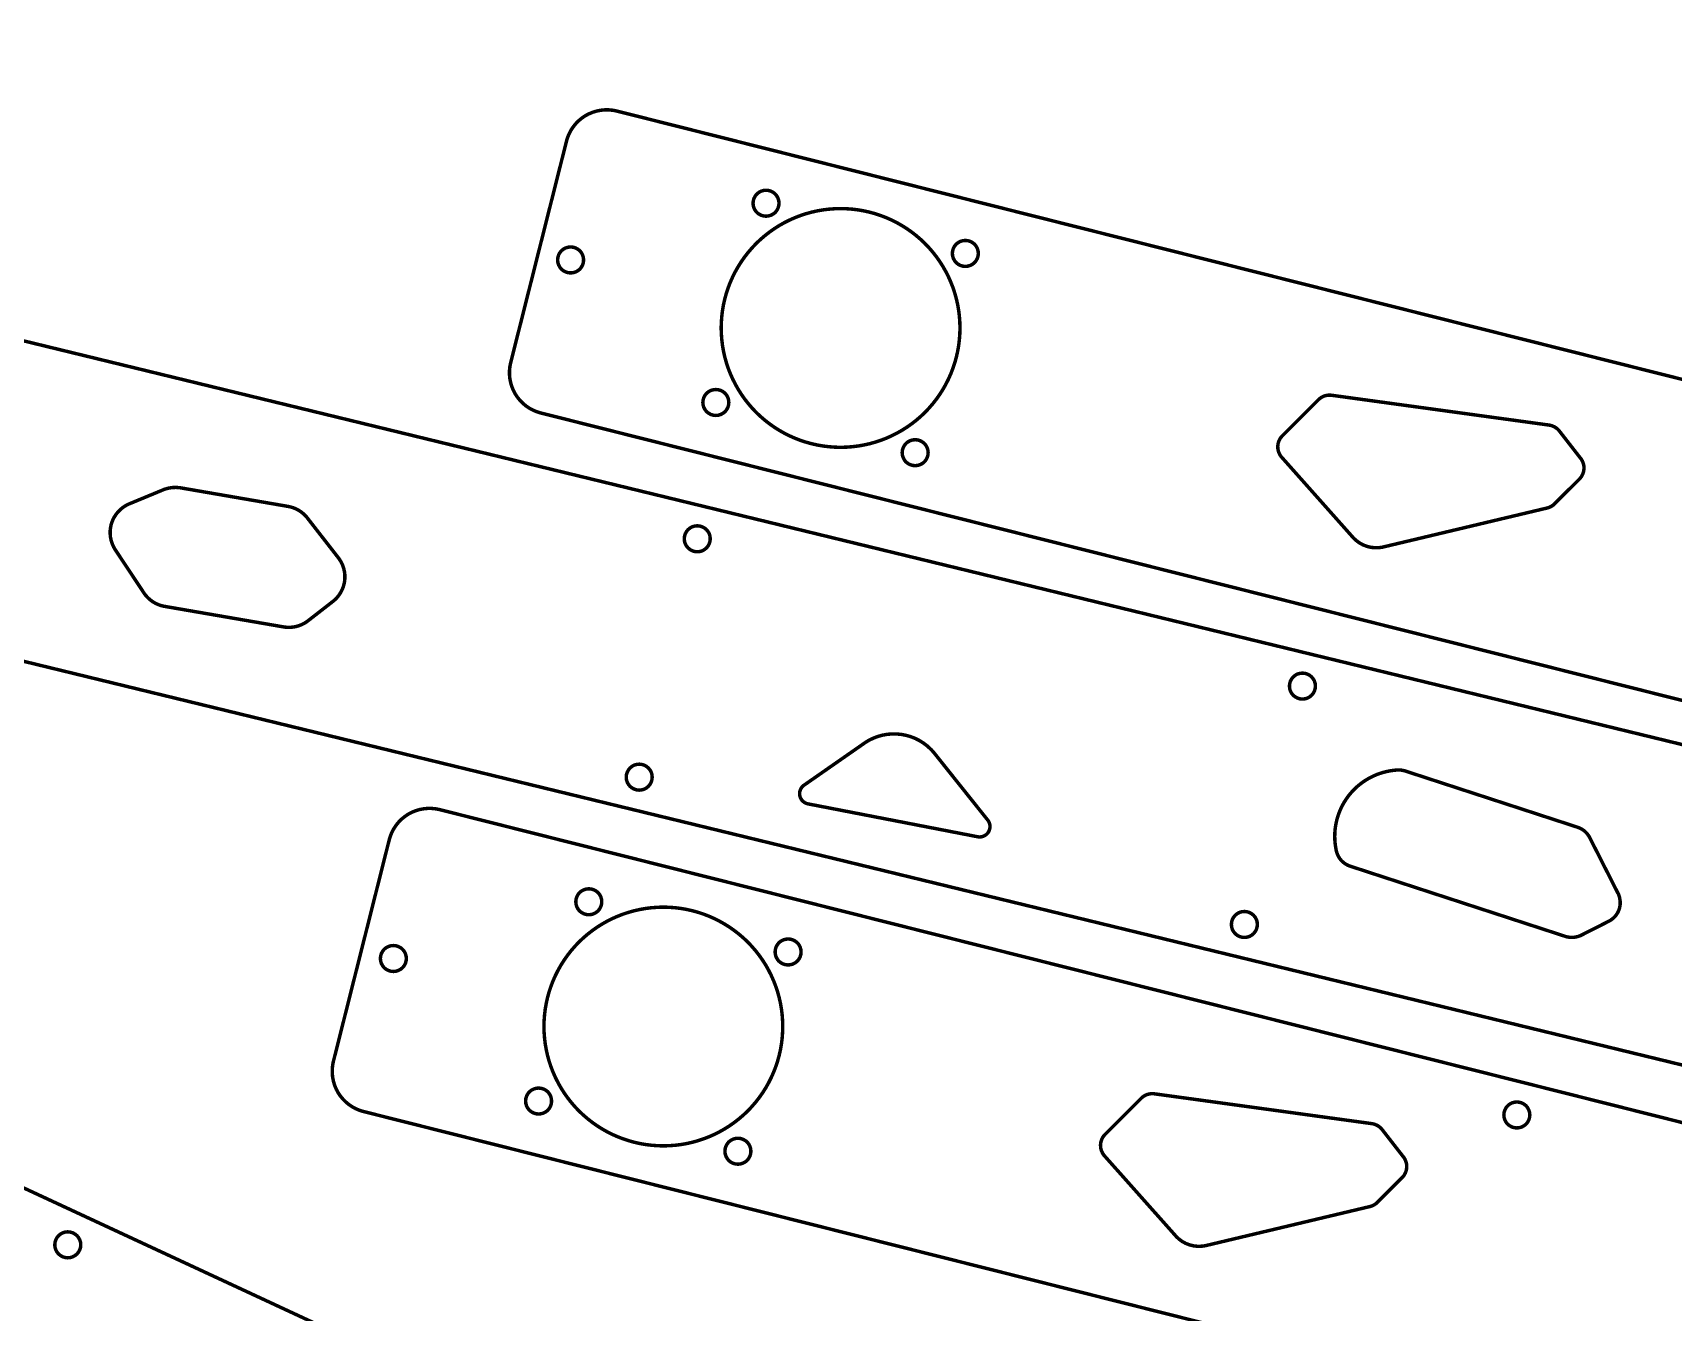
# Model space of a CAD drawing. Extents: x 0 to 529, y 0 to 485.
# Drawn here: x 246.6 to 404.7, y 336 to 459.2 of the extents above; entities that cross this region are included whole.
import ezdxf

# ---------------------------------------------------------------- set-up
doc = ezdxf.new("R2010")
doc.units = 0
doc.layers.get('0').update_dxf_attribs({"linetype": 'CONTINUOUS'})

msp = doc.modelspace()

# ---------------------------------------------------------------- linework, layer by layer
at = {"color": 0, "const_width": 0.3333}
for points in [[(124.521, 459.076), (448.697, 380.146)], [(453.149, 382.911), (295.569, 422.61), (295.569, 422.61), (295.474, 422.633), (295.192, 422.725), (294.828, 422.876), (294.483, 423.061), (294.16, 423.278), (293.858, 423.526), (293.582, 423.803), (293.333, 424.107), (293.164, 424.351), (293.114, 424.436), (293.063, 424.521), (292.928, 424.786), (292.778, 425.149), (292.665, 425.524), (292.589, 425.907), (292.551, 426.294), (292.551, 426.686), (292.59, 427.076), (292.644, 427.369), (292.668, 427.465), (298.043, 448.799), (298.067, 448.894), (298.158, 449.178), (298.31, 449.54), (298.494, 449.885), (298.711, 450.208), (298.96, 450.51), (299.236, 450.786), (299.54, 451.036), (299.785, 451.204), (299.869, 451.256), (299.954, 451.306), (300.219, 451.442), (300.582, 451.59), (300.957, 451.703), (301.34, 451.779), (301.728, 451.817), (302.119, 451.817), (302.51, 451.778), (302.803, 451.725), (302.899, 451.7), (477.86, 407.622)], [(441.6, 350.997), (116.911, 430.053)], [(149.933, 392.485), (406.253, 273.318)], [(436.075, 315.6), (278.496, 355.299), (278.496, 355.299), (278.4, 355.322), (278.117, 355.414), (277.754, 355.565), (277.41, 355.75), (277.086, 355.968), (276.785, 356.215), (276.508, 356.493), (276.258, 356.796), (276.09, 357.04), (276.039, 357.126), (275.989, 357.211), (275.853, 357.475), (275.704, 357.839), (275.592, 358.213), (275.515, 358.596), (275.478, 358.985), (275.478, 359.375), (275.517, 359.767), (275.569, 360.058), (275.594, 360.154), (280.968, 381.487), (280.993, 381.583), (281.085, 381.867), (281.235, 382.229), (281.421, 382.574), (281.638, 382.899), (281.886, 383.2), (282.162, 383.476), (282.467, 383.725), (282.711, 383.894), (282.796, 383.944), (282.881, 383.996), (283.144, 384.131), (283.508, 384.281), (283.883, 384.393), (284.265, 384.468), (284.654, 384.507), (285.046, 384.506), (285.436, 384.468), (285.729, 384.414), (285.825, 384.39), (460.786, 340.313)]]:
    msp.add_lwpolyline(points, dxfattribs=at)
at = {"color": 0}
for points in [[(124.521, 459.076), (448.697, 380.146)], [(453.149, 382.911), (295.569, 422.61), (295.569, 422.61), (295.474, 422.633), (295.192, 422.725), (294.828, 422.876), (294.483, 423.061), (294.16, 423.278), (293.858, 423.526), (293.582, 423.803), (293.333, 424.107), (293.164, 424.351), (293.114, 424.436), (293.063, 424.521), (292.928, 424.786), (292.778, 425.149), (292.665, 425.524), (292.589, 425.907), (292.551, 426.294), (292.551, 426.686), (292.59, 427.076), (292.644, 427.369), (292.668, 427.465), (298.043, 448.799), (298.067, 448.894), (298.158, 449.178), (298.31, 449.54), (298.494, 449.885), (298.711, 450.208), (298.96, 450.51), (299.236, 450.786), (299.54, 451.036), (299.785, 451.204), (299.869, 451.256), (299.954, 451.306), (300.219, 451.442), (300.582, 451.59), (300.957, 451.703), (301.34, 451.779), (301.728, 451.817), (302.119, 451.817), (302.51, 451.778), (302.803, 451.725), (302.899, 451.7), (477.86, 407.622)], [(441.6, 350.997), (116.911, 430.053)], [(149.933, 392.485), (406.253, 273.319)], [(436.075, 315.6), (278.496, 355.299), (278.496, 355.299), (278.4, 355.322), (278.117, 355.414), (277.754, 355.565), (277.41, 355.75), (277.086, 355.968), (276.785, 356.215), (276.508, 356.493), (276.258, 356.796), (276.09, 357.04), (276.039, 357.126), (275.989, 357.211), (275.853, 357.475), (275.704, 357.839), (275.592, 358.213), (275.515, 358.596), (275.478, 358.985), (275.478, 359.375), (275.517, 359.767), (275.569, 360.058), (275.594, 360.154), (280.968, 381.487), (280.993, 381.583), (281.085, 381.867), (281.235, 382.229), (281.421, 382.574), (281.638, 382.899), (281.886, 383.2), (282.162, 383.476), (282.467, 383.725), (282.711, 383.894), (282.796, 383.944), (282.881, 383.996), (283.144, 384.131), (283.508, 384.281), (283.883, 384.393), (284.265, 384.468), (284.654, 384.507), (285.046, 384.506), (285.436, 384.468), (285.729, 384.414), (285.825, 384.39), (460.786, 340.313)]]:
    msp.add_lwpolyline(points, dxfattribs=at)
at = {"color": 0, "const_width": 0.3333}
for points in [[(316.381, 441.938), (316.336, 441.982), (316.219, 442.135), (316.106, 442.351), (316.036, 442.583), (316.014, 442.822), (316.036, 443.061), (316.106, 443.292), (316.219, 443.51), (316.336, 443.661), (316.381, 443.706), (316.425, 443.75), (316.576, 443.865), (316.793, 443.981), (317.025, 444.049), (317.264, 444.072), (317.503, 444.049), (317.735, 443.981), (317.951, 443.865), (318.103, 443.75), (318.147, 443.706), (318.192, 443.661), (318.308, 443.51), (318.422, 443.292), (318.492, 443.061), (318.514, 442.822), (318.492, 442.583), (318.422, 442.351), (318.308, 442.135), (318.192, 441.982), (318.147, 441.938), (318.103, 441.893), (317.951, 441.778), (317.735, 441.664), (317.503, 441.594), (317.264, 441.572), (317.025, 441.594), (316.793, 441.664), (316.576, 441.778), (316.425, 441.893), (316.381, 441.938)], [(316.315, 422.671), (316.214, 422.772), (315.921, 423.085), (315.551, 423.515), (315.203, 423.961), (314.879, 424.422), (314.578, 424.899), (314.301, 425.388), (314.049, 425.889), (313.822, 426.403), (313.619, 426.925), (313.443, 427.458), (313.293, 428), (313.169, 428.549), (313.072, 429.106), (313.003, 429.667), (312.961, 430.233), (312.946, 430.661), (312.946, 430.803), (312.946, 430.946), (312.961, 431.374), (313.003, 431.94), (313.072, 432.501), (313.169, 433.057), (313.293, 433.606), (313.443, 434.147), (313.619, 434.681), (313.822, 435.204), (314.049, 435.717), (314.301, 436.218), (314.578, 436.707), (314.879, 437.183), (315.203, 437.644), (315.551, 438.092), (315.921, 438.522), (316.214, 438.833), (316.315, 438.935), (316.415, 439.036), (316.728, 439.328), (317.158, 439.699), (317.604, 440.046), (318.067, 440.371), (318.542, 440.672), (319.031, 440.949), (319.533, 441.2), (320.046, 441.428), (320.569, 441.629), (321.101, 441.806), (321.643, 441.957), (322.193, 442.081), (322.749, 442.178), (323.31, 442.247), (323.876, 442.289), (324.304, 442.303), (324.446, 442.303), (324.589, 442.303), (325.017, 442.289), (325.583, 442.247), (326.144, 442.178), (326.7, 442.081), (327.25, 441.957), (327.792, 441.806), (328.324, 441.629), (328.847, 441.428), (329.36, 441.2), (329.861, 440.949), (330.351, 440.672), (330.826, 440.371), (331.289, 440.046), (331.735, 439.699), (332.165, 439.328), (332.478, 439.036), (332.578, 438.935), (332.679, 438.833), (332.971, 438.522), (333.342, 438.092), (333.69, 437.644), (334.014, 437.183), (334.315, 436.707), (334.592, 436.218), (334.844, 435.717), (335.071, 435.204), (335.274, 434.681), (335.45, 434.147), (335.6, 433.606), (335.724, 433.057), (335.821, 432.501), (335.89, 431.94), (335.932, 431.374), (335.946, 430.946), (335.946, 430.803), (335.946, 430.661), (335.932, 430.233), (335.89, 429.667), (335.821, 429.106), (335.724, 428.549), (335.6, 428), (335.45, 427.458), (335.274, 426.925), (335.071, 426.403), (334.844, 425.889), (334.592, 425.388), (334.315, 424.899), (334.014, 424.422), (333.69, 423.961), (333.342, 423.515), (332.971, 423.085), (332.679, 422.772), (332.578, 422.671), (332.478, 422.571), (332.165, 422.278), (331.735, 421.907), (331.289, 421.56), (330.826, 421.235), (330.351, 420.935), (329.861, 420.658), (329.36, 420.406), (328.847, 420.178), (328.324, 419.976), (327.792, 419.8), (327.25, 419.65), (326.7, 419.526), (326.144, 419.429), (325.583, 419.36), (325.017, 419.317), (324.589, 419.303), (324.446, 419.303), (324.304, 419.303), (323.876, 419.317), (323.31, 419.36), (322.749, 419.429), (322.193, 419.526), (321.643, 419.65), (321.101, 419.8), (320.569, 419.976), (320.046, 420.178), (319.533, 420.406), (319.031, 420.658), (318.542, 420.935), (318.067, 421.235), (317.604, 421.56), (317.158, 421.907), (316.728, 422.278), (316.415, 422.571), (316.315, 422.671)], [(335.581, 437.101), (335.536, 437.146), (335.419, 437.297), (335.306, 437.514), (335.237, 437.746), (335.214, 437.985), (335.237, 438.224), (335.306, 438.456), (335.419, 438.672), (335.536, 438.824), (335.581, 438.868), (335.625, 438.914), (335.776, 439.029), (335.993, 439.143), (336.225, 439.213), (336.464, 439.235), (336.703, 439.213), (336.935, 439.143), (337.151, 439.029), (337.303, 438.914), (337.349, 438.868), (337.393, 438.824), (337.508, 438.672), (337.622, 438.456), (337.692, 438.224), (337.714, 437.985), (337.692, 437.746), (337.622, 437.514), (337.508, 437.297), (337.393, 437.146), (337.349, 437.101), (337.303, 437.057), (337.151, 436.94), (336.935, 436.826), (336.703, 436.758), (336.464, 436.735), (336.225, 436.758), (335.993, 436.826), (335.776, 436.94), (335.625, 437.057), (335.581, 437.101)], [(297.556, 436.471), (297.511, 436.515), (297.394, 436.667), (297.281, 436.885), (297.213, 437.117), (297.189, 437.356), (297.213, 437.594), (297.281, 437.825), (297.394, 438.043), (297.511, 438.194), (297.556, 438.239), (297.6, 438.283), (297.751, 438.399), (297.968, 438.514), (298.2, 438.582), (298.439, 438.606), (298.678, 438.582), (298.91, 438.514), (299.126, 438.399), (299.278, 438.283), (299.324, 438.239), (299.368, 438.194), (299.483, 438.043), (299.597, 437.825), (299.667, 437.594), (299.689, 437.356), (299.667, 437.117), (299.597, 436.885), (299.483, 436.667), (299.368, 436.515), (299.324, 436.471), (299.278, 436.426), (299.126, 436.311), (298.91, 436.197), (298.678, 436.128), (298.439, 436.106), (298.2, 436.128), (297.968, 436.197), (297.751, 436.311), (297.6, 436.426), (297.556, 436.471)], [(311.544, 422.737), (311.5, 422.782), (311.385, 422.933), (311.271, 423.151), (311.201, 423.382), (311.179, 423.621), (311.201, 423.86), (311.271, 424.092), (311.385, 424.31), (311.5, 424.461), (311.544, 424.506), (311.589, 424.55), (311.742, 424.665), (311.958, 424.779), (312.19, 424.849), (312.429, 424.871), (312.668, 424.849), (312.899, 424.779), (313.117, 424.665), (313.268, 424.55), (313.313, 424.506), (313.357, 424.461), (313.472, 424.31), (313.588, 424.092), (313.656, 423.86), (313.679, 423.621), (313.656, 423.382), (313.588, 423.151), (313.472, 422.933), (313.357, 422.782), (313.313, 422.737), (313.268, 422.693), (313.117, 422.578), (312.899, 422.463), (312.668, 422.394), (312.429, 422.371), (312.19, 422.394), (311.958, 422.463), (311.742, 422.578), (311.589, 422.693), (311.544, 422.737)], [(373.801, 410.626), (373.869, 410.55), (374.094, 410.339), (374.418, 410.099), (374.769, 409.904), (375.142, 409.758), (375.529, 409.664), (375.928, 409.622), (376.332, 409.633), (376.638, 409.678), (376.737, 409.701), (392.513, 413.453), (392.563, 413.465), (392.711, 413.515), (392.897, 413.603), (393.069, 413.715), (393.19, 413.815), (393.226, 413.851), (395.622, 416.247), (395.671, 416.296), (395.8, 416.461), (395.932, 416.699), (396.018, 416.951), (396.058, 417.215), (396.051, 417.481), (395.997, 417.743), (395.896, 417.994), (395.787, 418.175), (395.744, 418.229), (393.683, 420.878), (393.639, 420.935), (393.483, 421.089), (393.249, 421.256), (392.986, 421.375), (392.775, 421.433), (392.704, 421.443), (371.749, 424.317), (371.706, 424.322), (371.575, 424.331), (371.401, 424.324), (371.232, 424.297), (371.067, 424.251), (370.907, 424.188), (370.756, 424.107), (370.615, 424.007), (370.515, 423.922), (370.485, 423.89), (366.997, 420.404), (366.946, 420.353), (366.811, 420.179), (366.676, 419.929), (366.592, 419.662), (366.558, 419.388), (366.576, 419.11), (366.644, 418.839), (366.765, 418.582), (366.889, 418.401), (366.938, 418.347), (373.801, 410.626)], [(330.744, 417.9), (330.7, 417.944), (330.585, 418.096), (330.471, 418.314), (330.401, 418.546), (330.379, 418.785), (330.401, 419.024), (330.471, 419.254), (330.585, 419.472), (330.7, 419.624), (330.744, 419.668), (330.789, 419.713), (330.942, 419.828), (331.158, 419.943), (331.39, 420.011), (331.629, 420.035), (331.868, 420.011), (332.1, 419.943), (332.317, 419.828), (332.468, 419.713), (332.513, 419.668), (332.557, 419.624), (332.674, 419.472), (332.787, 419.254), (332.856, 419.024), (332.879, 418.785), (332.856, 418.546), (332.787, 418.314), (332.674, 418.096), (332.557, 417.944), (332.513, 417.9), (332.468, 417.856), (332.317, 417.74), (332.1, 417.626), (331.868, 417.557), (331.629, 417.535), (331.39, 417.557), (331.158, 417.626), (330.942, 417.74), (330.789, 417.856), (330.744, 417.9)], [(275.537, 404.45), (275.596, 404.496), (275.763, 404.644), (275.967, 404.857), (276.147, 405.089), (276.303, 405.336), (276.436, 405.597), (276.542, 405.869), (276.621, 406.154), (276.662, 406.372), (276.672, 406.446), (276.682, 406.519), (276.694, 406.743), (276.688, 407.037), (276.651, 407.328), (276.588, 407.614), (276.496, 407.892), (276.378, 408.16), (276.233, 408.417), (276.108, 408.601), (276.063, 408.66), (273.081, 412.492), (273.037, 412.547), (272.9, 412.704), (272.7, 412.897), (272.486, 413.069), (272.256, 413.222), (272.014, 413.353), (271.76, 413.461), (271.496, 413.546), (271.293, 413.593), (271.224, 413.606), (260.862, 415.396), (260.758, 415.412), (260.44, 415.438), (260.019, 415.421), (259.606, 415.344), (259.301, 415.251), (259.203, 415.211), (255.932, 413.856), (255.856, 413.824), (255.631, 413.711), (255.35, 413.535), (255.093, 413.331), (254.86, 413.1), (254.653, 412.846), (254.474, 412.569), (254.326, 412.274), (254.235, 412.04), (254.211, 411.96), (254.186, 411.881), (254.131, 411.636), (254.089, 411.308), (254.082, 410.979), (254.111, 410.651), (254.176, 410.331), (254.276, 410.017), (254.411, 409.715), (254.533, 409.496), (254.579, 409.426), (257.332, 405.275), (257.374, 405.21), (257.514, 405.026), (257.721, 404.801), (257.947, 404.599), (258.192, 404.419), (258.454, 404.267), (258.731, 404.142), (259.021, 404.043), (259.246, 403.989), (259.321, 403.976), (270.787, 401.996), (270.864, 401.982), (271.1, 401.958), (271.412, 401.954), (271.721, 401.982), (272.025, 402.042), (272.322, 402.132), (272.608, 402.253), (272.882, 402.404), (273.078, 402.536), (273.14, 402.583), (275.537, 404.45)], [(310.161, 411.643), (310.219, 411.667), (310.404, 411.715), (310.649, 411.737), (310.889, 411.713), (311.118, 411.643), (311.331, 411.531), (311.518, 411.378), (311.675, 411.189), (311.771, 411.025), (311.794, 410.967), (311.819, 410.908), (311.868, 410.724), (311.89, 410.479), (311.865, 410.239), (311.794, 410.01), (311.682, 409.797), (311.531, 409.61), (311.342, 409.453), (311.176, 409.357), (311.118, 409.333), (311.06, 409.308), (310.876, 409.26), (310.631, 409.237), (310.39, 409.263), (310.161, 409.333), (309.95, 409.446), (309.763, 409.597), (309.606, 409.786), (309.51, 409.951), (309.485, 410.01), (309.461, 410.068), (309.412, 410.251), (309.39, 410.496), (309.415, 410.736), (309.485, 410.967), (309.597, 411.178), (309.75, 411.365), (309.939, 411.522), (310.103, 411.618), (310.161, 411.643)], [(368.458, 397.449), (368.517, 397.472), (368.701, 397.521), (368.946, 397.544), (369.186, 397.518), (369.415, 397.449), (369.626, 397.336), (369.815, 397.183), (369.972, 396.994), (370.068, 396.831), (370.092, 396.772), (370.115, 396.714), (370.165, 396.529), (370.188, 396.285), (370.162, 396.044), (370.092, 395.815), (369.979, 395.603), (369.828, 395.415), (369.639, 395.258), (369.474, 395.162), (369.415, 395.139), (369.357, 395.114), (369.172, 395.065), (368.928, 395.043), (368.688, 395.068), (368.458, 395.139), (368.247, 395.251), (368.058, 395.403), (367.901, 395.592), (367.806, 395.757), (367.782, 395.815), (367.758, 395.874), (367.71, 396.058), (367.686, 396.303), (367.711, 396.543), (367.782, 396.772), (367.894, 396.983), (368.047, 397.171), (368.236, 397.329), (368.4, 397.425), (368.458, 397.449)], [(333.499, 389.804), (333.422, 389.9), (333.176, 390.172), (332.825, 390.5), (332.45, 390.79), (332.053, 391.039), (331.638, 391.25), (331.206, 391.419), (330.763, 391.547), (330.31, 391.635), (329.851, 391.681), (329.39, 391.683), (328.929, 391.644), (328.471, 391.561), (328.019, 391.435), (327.576, 391.264), (327.146, 391.05), (326.832, 390.86), (326.732, 390.79), (320.928, 386.747), (320.897, 386.726), (320.813, 386.653), (320.714, 386.546), (320.632, 386.425), (320.569, 386.294), (320.526, 386.157), (320.503, 386.014), (320.501, 385.868), (320.514, 385.757), (320.521, 385.719), (320.529, 385.683), (320.563, 385.576), (320.624, 385.443), (320.703, 385.322), (320.799, 385.214), (320.908, 385.121), (321.032, 385.043), (321.165, 384.985), (321.272, 384.953), (321.31, 384.944), (337.649, 381.776), (337.688, 381.768), (337.803, 381.758), (337.956, 381.764), (338.103, 381.793), (338.244, 381.843), (338.376, 381.914), (338.497, 382.004), (338.604, 382.114), (338.675, 382.207), (338.694, 382.24), (338.715, 382.272), (338.764, 382.378), (338.811, 382.524), (338.836, 382.672), (338.838, 382.822), (338.817, 382.971), (338.774, 383.115), (338.708, 383.253), (338.646, 383.351), (338.621, 383.381), (333.499, 389.804)], [(304.569, 388.674), (304.628, 388.697), (304.811, 388.747), (305.056, 388.769), (305.296, 388.744), (305.526, 388.674), (305.737, 388.561), (305.925, 388.408), (306.082, 388.219), (306.178, 388.056), (306.203, 387.997), (306.226, 387.939), (306.275, 387.754), (306.297, 387.51), (306.272, 387.269), (306.203, 387.04), (306.09, 386.829), (305.938, 386.64), (305.749, 386.483), (305.583, 386.388), (305.526, 386.364), (305.468, 386.34), (305.283, 386.29), (305.039, 386.268), (304.799, 386.293), (304.569, 386.364), (304.357, 386.476), (304.169, 386.629), (304.013, 386.817), (303.917, 386.982), (303.893, 387.04), (303.868, 387.099), (303.819, 387.283), (303.797, 387.528), (303.822, 387.768), (303.893, 387.997), (304.006, 388.208), (304.157, 388.397), (304.346, 388.554), (304.511, 388.65), (304.569, 388.674)], [(394.274, 372.172), (394.367, 372.142), (394.658, 372.088), (395.047, 372.079), (395.432, 372.147), (395.713, 372.246), (395.799, 372.29), (398.458, 373.64), (398.503, 373.662), (398.629, 373.739), (398.79, 373.853), (398.938, 373.981), (399.071, 374.122), (399.192, 374.278), (399.296, 374.443), (399.383, 374.618), (399.439, 374.757), (399.454, 374.803), (399.485, 374.896), (399.539, 375.188), (399.546, 375.578), (399.479, 375.963), (399.381, 376.242), (399.336, 376.329), (396.611, 381.694), (396.589, 381.739), (396.513, 381.867), (396.399, 382.026), (396.271, 382.174), (396.129, 382.308), (395.975, 382.428), (395.808, 382.532), (395.633, 382.619), (395.496, 382.675), (395.449, 382.69), (378.833, 388.114), (378.774, 388.133), (378.471, 388.196), (378.162, 388.213), (378.1, 388.208), (378.013, 388.204), (377.749, 388.179), (377.403, 388.131), (377.06, 388.064), (376.724, 387.979), (376.392, 387.876), (376.068, 387.756), (375.751, 387.618), (375.443, 387.464), (375.143, 387.294), (374.853, 387.107), (374.572, 386.906), (374.301, 386.688), (374.043, 386.456), (373.797, 386.208), (373.564, 385.947), (373.397, 385.742), (373.344, 385.672), (373.292, 385.601), (373.14, 385.385), (372.953, 385.089), (372.782, 384.785), (372.629, 384.472), (372.494, 384.154), (372.376, 383.828), (372.276, 383.497), (372.194, 383.162), (372.131, 382.824), (372.085, 382.482), (372.058, 382.136), (372.05, 381.79), (372.061, 381.443), (372.09, 381.096), (372.139, 380.749), (372.188, 380.489), (372.206, 380.403), (372.221, 380.339), (372.281, 380.151), (372.385, 379.915), (372.518, 379.696), (372.678, 379.496), (372.862, 379.318), (373.068, 379.164), (373.293, 379.037), (373.475, 378.961), (373.537, 378.94), (394.274, 372.172)], [(299.306, 374.628), (299.261, 374.672), (299.146, 374.824), (299.032, 375.042), (298.963, 375.272), (298.94, 375.511), (298.963, 375.75), (299.032, 375.982), (299.146, 376.199), (299.261, 376.351), (299.306, 376.396), (299.35, 376.44), (299.503, 376.556), (299.719, 376.669), (299.951, 376.739), (300.19, 376.761), (300.429, 376.739), (300.66, 376.669), (300.878, 376.556), (301.029, 376.44), (301.074, 376.396), (301.118, 376.351), (301.235, 376.199), (301.349, 375.982), (301.417, 375.75), (301.44, 375.511), (301.417, 375.272), (301.349, 375.042), (301.235, 374.824), (301.118, 374.672), (301.074, 374.628), (301.029, 374.583), (300.878, 374.467), (300.66, 374.353), (300.429, 374.285), (300.19, 374.261), (299.951, 374.285), (299.719, 374.353), (299.503, 374.467), (299.35, 374.583), (299.306, 374.628)], [(299.24, 355.361), (299.14, 355.461), (298.847, 355.774), (298.476, 356.204), (298.129, 356.651), (297.804, 357.112), (297.504, 357.589), (297.228, 358.078), (296.975, 358.579), (296.749, 359.092), (296.546, 359.615), (296.369, 360.149), (296.219, 360.689), (296.096, 361.239), (295.999, 361.794), (295.929, 362.356), (295.886, 362.922), (295.872, 363.35), (295.872, 363.493), (295.872, 363.635), (295.886, 364.063), (295.929, 364.629), (295.999, 365.19), (296.096, 365.747), (296.219, 366.296), (296.369, 366.838), (296.546, 367.369), (296.749, 367.893), (296.975, 368.407), (297.228, 368.908), (297.504, 369.397), (297.804, 369.872), (298.129, 370.335), (298.476, 370.781), (298.847, 371.211), (299.14, 371.524), (299.24, 371.624), (299.342, 371.725), (299.654, 372.018), (300.085, 372.389), (300.531, 372.736), (300.992, 373.061), (301.468, 373.361), (301.957, 373.638), (302.458, 373.89), (302.972, 374.117), (303.494, 374.319), (304.028, 374.496), (304.569, 374.646), (305.118, 374.769), (305.675, 374.867), (306.236, 374.936), (306.803, 374.978), (307.231, 374.993), (307.372, 374.993), (307.515, 374.993), (307.943, 374.978), (308.51, 374.936), (309.071, 374.867), (309.626, 374.769), (310.175, 374.646), (310.717, 374.496), (311.25, 374.319), (311.774, 374.117), (312.286, 373.89), (312.787, 373.638), (313.276, 373.361), (313.753, 373.061), (314.214, 372.736), (314.661, 372.389), (315.092, 372.018), (315.403, 371.725), (315.504, 371.624), (315.606, 371.524), (315.897, 371.211), (316.268, 370.781), (316.615, 370.335), (316.94, 369.872), (317.242, 369.397), (317.518, 368.908), (317.769, 368.407), (317.997, 367.893), (318.199, 367.369), (318.375, 366.838), (318.526, 366.296), (318.65, 365.747), (318.747, 365.19), (318.817, 364.629), (318.858, 364.063), (318.872, 363.635), (318.872, 363.493), (318.872, 363.35), (318.858, 362.922), (318.817, 362.356), (318.747, 361.794), (318.65, 361.239), (318.526, 360.689), (318.375, 360.149), (318.199, 359.615), (317.997, 359.092), (317.769, 358.579), (317.518, 358.078), (317.242, 357.589), (316.94, 357.112), (316.615, 356.651), (316.268, 356.204), (315.897, 355.774), (315.606, 355.461), (315.504, 355.361), (315.404, 355.26), (315.092, 354.968), (314.661, 354.597), (314.214, 354.249), (313.753, 353.925), (313.276, 353.624), (312.787, 353.347), (312.286, 353.096), (311.774, 352.868), (311.25, 352.667), (310.717, 352.49), (310.175, 352.339), (309.626, 352.215), (309.071, 352.118), (308.51, 352.049), (307.943, 352.007), (307.515, 351.993), (307.372, 351.993), (307.231, 351.993), (306.803, 352.007), (306.236, 352.049), (305.675, 352.118), (305.118, 352.215), (304.569, 352.339), (304.028, 352.49), (303.494, 352.667), (302.972, 352.868), (302.458, 353.096), (301.957, 353.347), (301.468, 353.624), (300.992, 353.925), (300.531, 354.249), (300.085, 354.597), (299.654, 354.968), (299.342, 355.26), (299.24, 355.361)], [(362.867, 374.479), (362.924, 374.504), (363.108, 374.553), (363.353, 374.575), (363.593, 374.55), (363.822, 374.479), (364.035, 374.367), (364.222, 374.215), (364.379, 374.026), (364.475, 373.861), (364.499, 373.803), (364.524, 373.744), (364.572, 373.561), (364.594, 373.315), (364.569, 373.075), (364.499, 372.846), (364.386, 372.635), (364.235, 372.447), (364.046, 372.289), (363.881, 372.193), (363.822, 372.169), (363.764, 372.146), (363.581, 372.097), (363.336, 372.074), (363.096, 372.1), (362.865, 372.169), (362.654, 372.282), (362.467, 372.435), (362.31, 372.624), (362.214, 372.787), (362.189, 372.846), (362.165, 372.904), (362.117, 373.089), (362.094, 373.333), (362.119, 373.574), (362.189, 373.803), (362.301, 374.015), (362.454, 374.203), (362.643, 374.36), (362.808, 374.456), (362.867, 374.479)], [(280.481, 369.161), (280.436, 369.206), (280.321, 369.357), (280.207, 369.574), (280.138, 369.806), (280.115, 370.044), (280.138, 370.283), (280.207, 370.515), (280.321, 370.732), (280.436, 370.883), (280.481, 370.928), (280.526, 370.974), (280.678, 371.089), (280.894, 371.203), (281.126, 371.272), (281.365, 371.294), (281.604, 371.272), (281.836, 371.203), (282.053, 371.089), (282.204, 370.974), (282.249, 370.928), (282.293, 370.883), (282.41, 370.732), (282.524, 370.515), (282.592, 370.283), (282.615, 370.044), (282.592, 369.806), (282.524, 369.574), (282.41, 369.357), (282.293, 369.206), (282.249, 369.161), (282.204, 369.117), (282.053, 369), (281.836, 368.886), (281.604, 368.818), (281.365, 368.794), (281.126, 368.818), (280.894, 368.886), (280.678, 369), (280.526, 369.117), (280.481, 369.161)], [(318.506, 369.79), (318.461, 369.835), (318.346, 369.986), (318.232, 370.204), (318.162, 370.436), (318.14, 370.675), (318.162, 370.912), (318.232, 371.144), (318.346, 371.362), (318.461, 371.514), (318.506, 371.558), (318.551, 371.603), (318.703, 371.718), (318.919, 371.833), (319.151, 371.901), (319.39, 371.925), (319.629, 371.901), (319.861, 371.833), (320.078, 371.718), (320.229, 371.603), (320.274, 371.558), (320.318, 371.514), (320.435, 371.362), (320.549, 371.144), (320.617, 370.912), (320.64, 370.675), (320.617, 370.436), (320.549, 370.204), (320.435, 369.986), (320.318, 369.835), (320.274, 369.79), (320.229, 369.746), (320.078, 369.631), (319.861, 369.515), (319.629, 369.447), (319.39, 369.425), (319.151, 369.447), (318.919, 369.515), (318.703, 369.631), (318.551, 369.746), (318.506, 369.79)], [(294.471, 355.426), (294.426, 355.471), (294.311, 355.624), (294.196, 355.84), (294.128, 356.072), (294.106, 356.311), (294.128, 356.55), (294.196, 356.781), (294.311, 356.999), (294.426, 357.15), (294.471, 357.194), (294.515, 357.239), (294.667, 357.356), (294.885, 357.469), (295.117, 357.537), (295.356, 357.561), (295.593, 357.537), (295.825, 357.469), (296.043, 357.356), (296.194, 357.239), (296.239, 357.194), (296.283, 357.15), (296.399, 356.999), (296.514, 356.781), (296.582, 356.55), (296.606, 356.311), (296.582, 356.072), (296.514, 355.84), (296.399, 355.624), (296.283, 355.471), (296.239, 355.426), (296.194, 355.382), (296.043, 355.267), (295.825, 355.153), (295.593, 355.083), (295.356, 355.061), (295.117, 355.083), (294.885, 355.153), (294.667, 355.267), (294.515, 355.382), (294.471, 355.426)], [(356.728, 343.317), (356.796, 343.24), (357.019, 343.029), (357.344, 342.787), (357.696, 342.593), (358.068, 342.449), (358.456, 342.354), (358.854, 342.311), (359.258, 342.324), (359.564, 342.367), (359.664, 342.39), (375.439, 346.143), (375.489, 346.154), (375.636, 346.204), (375.824, 346.292), (375.996, 346.406), (376.115, 346.504), (376.153, 346.542), (378.549, 348.936), (378.597, 348.986), (378.726, 349.151), (378.858, 349.388), (378.944, 349.642), (378.985, 349.904), (378.978, 350.171), (378.924, 350.432), (378.821, 350.685), (378.714, 350.864), (378.671, 350.918), (376.61, 353.567), (376.565, 353.625), (376.41, 353.779), (376.175, 353.946), (375.912, 354.065), (375.701, 354.122), (375.631, 354.132), (354.675, 357.006), (354.632, 357.011), (354.5, 357.019), (354.328, 357.013), (354.158, 356.986), (353.993, 356.942), (353.833, 356.878), (353.682, 356.796), (353.54, 356.697), (353.442, 356.611), (353.41, 356.581), (349.924, 353.093), (349.872, 353.042), (349.737, 352.868), (349.603, 352.618), (349.518, 352.353), (349.485, 352.076), (349.501, 351.8), (349.571, 351.529), (349.692, 351.272), (349.815, 351.09), (349.862, 351.036), (356.728, 343.317)], [(388.708, 354.085), (388.664, 354.129), (388.547, 354.281), (388.433, 354.499), (388.364, 354.731), (388.342, 354.969), (388.364, 355.207), (388.433, 355.439), (388.547, 355.657), (388.664, 355.808), (388.708, 355.853), (388.753, 355.897), (388.904, 356.013), (389.121, 356.128), (389.353, 356.196), (389.592, 356.219), (389.831, 356.196), (390.063, 356.128), (390.279, 356.013), (390.431, 355.897), (390.475, 355.853), (390.519, 355.808), (390.636, 355.657), (390.75, 355.439), (390.819, 355.207), (390.842, 354.969), (390.819, 354.731), (390.75, 354.499), (390.636, 354.281), (390.519, 354.129), (390.475, 354.085), (390.431, 354.04), (390.279, 353.925), (390.063, 353.81), (389.831, 353.742), (389.592, 353.719), (389.353, 353.742), (389.121, 353.81), (388.904, 353.925), (388.753, 354.04), (388.708, 354.085)], [(313.671, 350.59), (313.626, 350.635), (313.511, 350.786), (313.397, 351.003), (313.328, 351.235), (313.306, 351.474), (313.328, 351.713), (313.397, 351.944), (313.511, 352.161), (313.626, 352.313), (313.671, 352.358), (313.715, 352.403), (313.867, 352.518), (314.085, 352.632), (314.317, 352.701), (314.556, 352.724), (314.794, 352.701), (315.025, 352.632), (315.243, 352.518), (315.394, 352.403), (315.439, 352.358), (315.483, 352.313), (315.599, 352.161), (315.714, 351.944), (315.782, 351.713), (315.806, 351.474), (315.782, 351.235), (315.714, 351.003), (315.599, 350.786), (315.483, 350.635), (315.439, 350.59), (315.394, 350.546), (315.243, 350.429), (315.025, 350.315), (314.794, 350.247), (314.556, 350.224), (314.317, 350.247), (314.085, 350.315), (313.867, 350.429), (313.715, 350.546), (313.671, 350.59)], [(249.756, 343.682), (249.818, 343.693), (250.008, 343.706), (250.253, 343.681), (250.483, 343.608), (250.694, 343.494), (250.881, 343.343), (251.035, 343.157), (251.151, 342.942), (251.214, 342.761), (251.226, 342.699), (251.239, 342.638), (251.25, 342.447), (251.225, 342.203), (251.153, 341.972), (251.039, 341.761), (250.888, 341.575), (250.701, 341.421), (250.486, 341.304), (250.306, 341.242), (250.244, 341.229), (250.182, 341.217), (249.992, 341.206), (249.747, 341.231), (249.517, 341.303), (249.306, 341.417), (249.119, 341.568), (248.965, 341.754), (248.849, 341.969), (248.786, 342.15), (248.774, 342.211), (248.761, 342.274), (248.75, 342.464), (248.775, 342.708), (248.847, 342.939), (248.961, 343.15), (249.112, 343.336), (249.299, 343.49), (249.514, 343.607), (249.694, 343.669), (249.756, 343.682)]]:
    msp.add_lwpolyline(points, close=True, dxfattribs=at)
at = {"color": 0}
for points in [[(316.381, 441.938), (316.336, 441.982), (316.219, 442.135), (316.106, 442.351), (316.036, 442.583), (316.014, 442.822), (316.036, 443.061), (316.106, 443.292), (316.219, 443.51), (316.336, 443.661), (316.381, 443.706), (316.425, 443.75), (316.576, 443.865), (316.793, 443.981), (317.025, 444.049), (317.264, 444.072), (317.503, 444.049), (317.735, 443.981), (317.951, 443.865), (318.103, 443.75), (318.147, 443.706), (318.192, 443.661), (318.308, 443.51), (318.422, 443.292), (318.492, 443.061), (318.514, 442.822), (318.492, 442.583), (318.422, 442.351), (318.308, 442.135), (318.192, 441.982), (318.147, 441.938), (318.103, 441.893), (317.951, 441.778), (317.735, 441.664), (317.503, 441.594), (317.264, 441.572), (317.025, 441.594), (316.793, 441.664), (316.576, 441.778), (316.425, 441.893), (316.381, 441.938)], [(316.315, 422.671), (316.214, 422.772), (315.921, 423.085), (315.551, 423.515), (315.203, 423.961), (314.879, 424.422), (314.578, 424.899), (314.301, 425.388), (314.049, 425.889), (313.822, 426.403), (313.619, 426.925), (313.443, 427.458), (313.293, 428), (313.169, 428.549), (313.072, 429.106), (313.003, 429.667), (312.961, 430.233), (312.946, 430.661), (312.946, 430.803), (312.946, 430.946), (312.961, 431.374), (313.003, 431.94), (313.072, 432.501), (313.169, 433.057), (313.293, 433.606), (313.443, 434.147), (313.619, 434.681), (313.822, 435.204), (314.049, 435.717), (314.301, 436.218), (314.578, 436.707), (314.879, 437.183), (315.203, 437.644), (315.551, 438.092), (315.921, 438.522), (316.214, 438.833), (316.315, 438.935), (316.415, 439.036), (316.728, 439.328), (317.158, 439.699), (317.604, 440.046), (318.067, 440.371), (318.542, 440.672), (319.031, 440.949), (319.533, 441.2), (320.046, 441.428), (320.569, 441.629), (321.101, 441.806), (321.643, 441.957), (322.193, 442.081), (322.749, 442.178), (323.31, 442.247), (323.876, 442.289), (324.304, 442.303), (324.446, 442.303), (324.589, 442.303), (325.017, 442.289), (325.583, 442.247), (326.144, 442.178), (326.7, 442.081), (327.25, 441.957), (327.792, 441.806), (328.324, 441.629), (328.847, 441.428), (329.36, 441.2), (329.861, 440.949), (330.351, 440.672), (330.826, 440.371), (331.289, 440.046), (331.735, 439.699), (332.165, 439.328), (332.478, 439.036), (332.578, 438.935), (332.679, 438.833), (332.971, 438.522), (333.342, 438.092), (333.69, 437.644), (334.014, 437.183), (334.315, 436.707), (334.592, 436.218), (334.844, 435.717), (335.071, 435.204), (335.274, 434.681), (335.45, 434.147), (335.6, 433.606), (335.724, 433.057), (335.821, 432.501), (335.89, 431.94), (335.932, 431.374), (335.946, 430.946), (335.946, 430.803), (335.946, 430.661), (335.932, 430.233), (335.89, 429.667), (335.821, 429.106), (335.724, 428.549), (335.6, 428), (335.45, 427.458), (335.274, 426.925), (335.071, 426.403), (334.844, 425.889), (334.592, 425.388), (334.315, 424.899), (334.014, 424.422), (333.69, 423.961), (333.342, 423.515), (332.971, 423.085), (332.679, 422.772), (332.578, 422.671), (332.478, 422.571), (332.165, 422.278), (331.735, 421.907), (331.289, 421.56), (330.826, 421.235), (330.351, 420.935), (329.861, 420.658), (329.36, 420.406), (328.847, 420.178), (328.324, 419.976), (327.792, 419.8), (327.25, 419.65), (326.7, 419.526), (326.144, 419.429), (325.583, 419.36), (325.017, 419.317), (324.589, 419.303), (324.446, 419.303), (324.304, 419.303), (323.876, 419.317), (323.31, 419.36), (322.749, 419.429), (322.193, 419.526), (321.643, 419.65), (321.101, 419.8), (320.569, 419.976), (320.046, 420.178), (319.533, 420.406), (319.031, 420.658), (318.542, 420.935), (318.067, 421.235), (317.604, 421.56), (317.158, 421.907), (316.728, 422.278), (316.415, 422.571), (316.315, 422.671)], [(297.556, 436.471), (297.511, 436.515), (297.394, 436.667), (297.281, 436.885), (297.213, 437.117), (297.189, 437.356), (297.213, 437.594), (297.281, 437.825), (297.394, 438.043), (297.511, 438.194), (297.556, 438.239), (297.6, 438.283), (297.751, 438.399), (297.968, 438.514), (298.2, 438.582), (298.439, 438.606), (298.678, 438.582), (298.91, 438.514), (299.126, 438.399), (299.278, 438.283), (299.324, 438.239), (299.368, 438.194), (299.483, 438.043), (299.597, 437.825), (299.667, 437.594), (299.689, 437.356), (299.667, 437.117), (299.597, 436.885), (299.483, 436.667), (299.368, 436.515), (299.324, 436.471), (299.278, 436.426), (299.126, 436.311), (298.91, 436.197), (298.678, 436.128), (298.439, 436.106), (298.2, 436.128), (297.968, 436.197), (297.751, 436.311), (297.6, 436.426), (297.556, 436.471)], [(335.581, 437.101), (335.536, 437.146), (335.419, 437.297), (335.306, 437.514), (335.237, 437.746), (335.214, 437.985), (335.237, 438.224), (335.306, 438.456), (335.419, 438.672), (335.536, 438.824), (335.581, 438.868), (335.625, 438.914), (335.776, 439.029), (335.993, 439.143), (336.225, 439.213), (336.464, 439.235), (336.703, 439.213), (336.935, 439.143), (337.151, 439.029), (337.303, 438.914), (337.349, 438.868), (337.393, 438.824), (337.508, 438.672), (337.622, 438.456), (337.692, 438.224), (337.714, 437.985), (337.692, 437.746), (337.622, 437.514), (337.508, 437.297), (337.393, 437.146), (337.349, 437.101), (337.303, 437.057), (337.151, 436.94), (336.935, 436.826), (336.703, 436.758), (336.464, 436.735), (336.225, 436.758), (335.993, 436.826), (335.776, 436.94), (335.625, 437.057), (335.581, 437.101)], [(311.544, 422.737), (311.5, 422.782), (311.385, 422.933), (311.271, 423.151), (311.201, 423.382), (311.179, 423.621), (311.201, 423.86), (311.271, 424.092), (311.385, 424.31), (311.5, 424.461), (311.544, 424.506), (311.589, 424.55), (311.742, 424.665), (311.958, 424.779), (312.19, 424.849), (312.429, 424.871), (312.668, 424.849), (312.899, 424.779), (313.117, 424.665), (313.268, 424.55), (313.313, 424.506), (313.357, 424.461), (313.472, 424.31), (313.588, 424.092), (313.656, 423.86), (313.679, 423.621), (313.656, 423.382), (313.588, 423.151), (313.472, 422.933), (313.357, 422.782), (313.313, 422.737), (313.268, 422.693), (313.117, 422.578), (312.899, 422.463), (312.668, 422.394), (312.429, 422.371), (312.19, 422.394), (311.958, 422.463), (311.742, 422.578), (311.589, 422.693), (311.544, 422.737)], [(373.801, 410.626), (373.869, 410.55), (374.094, 410.339), (374.418, 410.099), (374.769, 409.904), (375.142, 409.758), (375.529, 409.664), (375.928, 409.622), (376.332, 409.633), (376.638, 409.678), (376.737, 409.701), (392.513, 413.453), (392.563, 413.465), (392.711, 413.515), (392.897, 413.603), (393.069, 413.715), (393.19, 413.815), (393.226, 413.851), (395.622, 416.247), (395.671, 416.296), (395.8, 416.461), (395.932, 416.699), (396.018, 416.951), (396.058, 417.215), (396.051, 417.481), (395.997, 417.743), (395.896, 417.994), (395.787, 418.175), (395.744, 418.229), (393.683, 420.878), (393.639, 420.935), (393.483, 421.089), (393.249, 421.256), (392.986, 421.375), (392.775, 421.433), (392.704, 421.443), (371.749, 424.317), (371.706, 424.322), (371.575, 424.331), (371.401, 424.324), (371.232, 424.297), (371.067, 424.251), (370.907, 424.188), (370.756, 424.107), (370.615, 424.007), (370.515, 423.922), (370.485, 423.89), (366.997, 420.404), (366.946, 420.353), (366.811, 420.179), (366.676, 419.929), (366.592, 419.662), (366.558, 419.388), (366.576, 419.11), (366.644, 418.839), (366.765, 418.582), (366.889, 418.401), (366.938, 418.347), (373.801, 410.626)], [(330.744, 417.9), (330.7, 417.944), (330.585, 418.096), (330.471, 418.314), (330.401, 418.546), (330.379, 418.785), (330.401, 419.024), (330.471, 419.254), (330.585, 419.472), (330.7, 419.624), (330.744, 419.668), (330.789, 419.713), (330.942, 419.828), (331.158, 419.943), (331.39, 420.011), (331.629, 420.035), (331.868, 420.011), (332.1, 419.943), (332.317, 419.828), (332.468, 419.713), (332.513, 419.668), (332.557, 419.624), (332.674, 419.472), (332.787, 419.254), (332.856, 419.024), (332.879, 418.785), (332.856, 418.546), (332.787, 418.314), (332.674, 418.096), (332.557, 417.944), (332.513, 417.9), (332.468, 417.856), (332.317, 417.74), (332.1, 417.626), (331.868, 417.557), (331.629, 417.535), (331.39, 417.557), (331.158, 417.626), (330.942, 417.74), (330.789, 417.856), (330.744, 417.9)], [(275.537, 404.45), (275.596, 404.496), (275.763, 404.643), (275.965, 404.857), (276.147, 405.089), (276.303, 405.335), (276.436, 405.597), (276.542, 405.869), (276.621, 406.154), (276.662, 406.372), (276.672, 406.446), (276.682, 406.519), (276.694, 406.742), (276.688, 407.037), (276.651, 407.328), (276.588, 407.614), (276.496, 407.892), (276.378, 408.16), (276.233, 408.417), (276.108, 408.601), (276.063, 408.66), (273.081, 412.492), (273.037, 412.547), (272.899, 412.704), (272.7, 412.896), (272.486, 413.069), (272.256, 413.222), (272.014, 413.353), (271.76, 413.461), (271.496, 413.546), (271.292, 413.593), (271.224, 413.606), (260.862, 415.394), (260.758, 415.412), (260.44, 415.438), (260.019, 415.421), (259.606, 415.344), (259.301, 415.251), (259.203, 415.211), (255.932, 413.856), (255.856, 413.824), (255.631, 413.711), (255.35, 413.535), (255.093, 413.331), (254.86, 413.1), (254.651, 412.846), (254.474, 412.569), (254.326, 412.274), (254.235, 412.04), (254.211, 411.96), (254.186, 411.881), (254.131, 411.636), (254.089, 411.307), (254.082, 410.979), (254.111, 410.651), (254.176, 410.331), (254.276, 410.017), (254.411, 409.714), (254.533, 409.496), (254.579, 409.426), (257.331, 405.275), (257.374, 405.21), (257.514, 405.026), (257.721, 404.801), (257.947, 404.599), (258.192, 404.419), (258.454, 404.267), (258.731, 404.142), (259.021, 404.043), (259.246, 403.989), (259.321, 403.975), (270.786, 401.996), (270.864, 401.982), (271.1, 401.958), (271.412, 401.954), (271.721, 401.982), (272.025, 402.042), (272.322, 402.132), (272.608, 402.253), (272.882, 402.404), (273.078, 402.536), (273.14, 402.583), (275.537, 404.45)], [(310.161, 411.643), (310.219, 411.667), (310.404, 411.715), (310.649, 411.737), (310.889, 411.713), (311.118, 411.643), (311.331, 411.531), (311.518, 411.378), (311.675, 411.189), (311.771, 411.024), (311.794, 410.967), (311.818, 410.908), (311.868, 410.724), (311.89, 410.479), (311.865, 410.239), (311.794, 410.01), (311.682, 409.797), (311.531, 409.61), (311.342, 409.453), (311.176, 409.357), (311.118, 409.333), (311.06, 409.308), (310.875, 409.26), (310.631, 409.237), (310.39, 409.263), (310.161, 409.333), (309.95, 409.446), (309.763, 409.597), (309.604, 409.786), (309.508, 409.951), (309.485, 410.01), (309.461, 410.068), (309.412, 410.251), (309.389, 410.496), (309.415, 410.736), (309.485, 410.967), (309.597, 411.178), (309.75, 411.365), (309.939, 411.522), (310.103, 411.618), (310.161, 411.643)], [(368.458, 397.449), (368.517, 397.472), (368.701, 397.521), (368.946, 397.543), (369.186, 397.518), (369.415, 397.449), (369.626, 397.336), (369.815, 397.183), (369.972, 396.994), (370.068, 396.831), (370.092, 396.772), (370.115, 396.714), (370.164, 396.529), (370.188, 396.285), (370.162, 396.044), (370.092, 395.815), (369.979, 395.603), (369.826, 395.415), (369.638, 395.258), (369.474, 395.162), (369.415, 395.139), (369.357, 395.114), (369.172, 395.065), (368.928, 395.043), (368.688, 395.068), (368.458, 395.139), (368.247, 395.251), (368.058, 395.403), (367.901, 395.592), (367.806, 395.757), (367.782, 395.815), (367.758, 395.874), (367.708, 396.057), (367.686, 396.303), (367.711, 396.543), (367.782, 396.772), (367.894, 396.983), (368.046, 397.171), (368.235, 397.328), (368.4, 397.424), (368.458, 397.449)], [(333.499, 389.804), (333.422, 389.9), (333.176, 390.171), (332.825, 390.5), (332.45, 390.789), (332.053, 391.039), (331.638, 391.25), (331.206, 391.419), (330.763, 391.547), (330.31, 391.635), (329.851, 391.681), (329.39, 391.683), (328.929, 391.643), (328.471, 391.561), (328.019, 391.435), (327.576, 391.264), (327.146, 391.05), (326.832, 390.86), (326.732, 390.79), (320.928, 386.747), (320.897, 386.726), (320.813, 386.653), (320.714, 386.546), (320.632, 386.425), (320.569, 386.294), (320.526, 386.157), (320.503, 386.014), (320.501, 385.868), (320.514, 385.756), (320.521, 385.719), (320.529, 385.683), (320.563, 385.576), (320.624, 385.443), (320.703, 385.322), (320.799, 385.214), (320.908, 385.119), (321.032, 385.043), (321.165, 384.985), (321.272, 384.951), (321.31, 384.944), (337.649, 381.776), (337.686, 381.768), (337.803, 381.758), (337.956, 381.764), (338.103, 381.793), (338.244, 381.843), (338.376, 381.914), (338.497, 382.004), (338.604, 382.114), (338.675, 382.207), (338.694, 382.239), (338.714, 382.272), (338.764, 382.378), (338.811, 382.524), (338.836, 382.672), (338.838, 382.822), (338.817, 382.971), (338.774, 383.115), (338.708, 383.253), (338.644, 383.351), (338.621, 383.381), (333.499, 389.804)], [(304.569, 388.674), (304.626, 388.697), (304.811, 388.746), (305.056, 388.769), (305.296, 388.743), (305.525, 388.674), (305.737, 388.561), (305.925, 388.408), (306.082, 388.219), (306.178, 388.056), (306.203, 387.997), (306.226, 387.939), (306.275, 387.754), (306.297, 387.51), (306.272, 387.269), (306.203, 387.04), (306.09, 386.829), (305.938, 386.64), (305.749, 386.483), (305.583, 386.388), (305.525, 386.364), (305.468, 386.34), (305.283, 386.29), (305.039, 386.268), (304.799, 386.293), (304.569, 386.364), (304.357, 386.476), (304.169, 386.628), (304.013, 386.817), (303.917, 386.982), (303.893, 387.04), (303.868, 387.099), (303.819, 387.283), (303.797, 387.528), (303.822, 387.768), (303.893, 387.997), (304.006, 388.208), (304.157, 388.397), (304.346, 388.554), (304.511, 388.65), (304.569, 388.674)], [(394.274, 372.172), (394.367, 372.142), (394.657, 372.088), (395.047, 372.079), (395.432, 372.147), (395.711, 372.246), (395.799, 372.29), (398.458, 373.64), (398.501, 373.662), (398.629, 373.739), (398.79, 373.853), (398.938, 373.981), (399.071, 374.122), (399.19, 374.276), (399.294, 374.443), (399.383, 374.618), (399.439, 374.756), (399.454, 374.803), (399.483, 374.896), (399.539, 375.188), (399.546, 375.578), (399.478, 375.963), (399.381, 376.242), (399.336, 376.329), (396.611, 381.694), (396.589, 381.739), (396.513, 381.867), (396.399, 382.026), (396.271, 382.174), (396.129, 382.308), (395.974, 382.428), (395.808, 382.532), (395.633, 382.619), (395.494, 382.675), (395.449, 382.69), (378.833, 388.114), (378.774, 388.132), (378.471, 388.196), (378.162, 388.213), (378.1, 388.208), (378.013, 388.204), (377.749, 388.179), (377.403, 388.131), (377.06, 388.064), (376.724, 387.979), (376.392, 387.876), (376.068, 387.756), (375.751, 387.618), (375.443, 387.464), (375.143, 387.294), (374.851, 387.107), (374.571, 386.906), (374.301, 386.688), (374.043, 386.456), (373.797, 386.208), (373.564, 385.947), (373.397, 385.742), (373.344, 385.671), (373.292, 385.601), (373.14, 385.385), (372.953, 385.089), (372.782, 384.785), (372.629, 384.472), (372.494, 384.153), (372.376, 383.828), (372.276, 383.497), (372.194, 383.162), (372.131, 382.824), (372.085, 382.481), (372.058, 382.136), (372.05, 381.79), (372.06, 381.443), (372.09, 381.096), (372.139, 380.749), (372.186, 380.489), (372.206, 380.403), (372.221, 380.339), (372.281, 380.151), (372.385, 379.915), (372.518, 379.696), (372.678, 379.496), (372.862, 379.318), (373.068, 379.164), (373.293, 379.037), (373.475, 378.961), (373.537, 378.94), (394.274, 372.172)], [(299.306, 374.628), (299.261, 374.672), (299.146, 374.824), (299.032, 375.042), (298.963, 375.272), (298.94, 375.511), (298.963, 375.75), (299.032, 375.982), (299.146, 376.199), (299.261, 376.351), (299.306, 376.396), (299.35, 376.44), (299.503, 376.556), (299.719, 376.669), (299.951, 376.739), (300.19, 376.761), (300.429, 376.739), (300.66, 376.669), (300.878, 376.556), (301.029, 376.44), (301.074, 376.396), (301.118, 376.351), (301.235, 376.199), (301.349, 375.982), (301.417, 375.75), (301.44, 375.511), (301.417, 375.272), (301.349, 375.042), (301.235, 374.824), (301.118, 374.672), (301.074, 374.628), (301.029, 374.583), (300.878, 374.467), (300.66, 374.353), (300.429, 374.285), (300.19, 374.261), (299.951, 374.285), (299.719, 374.353), (299.503, 374.467), (299.35, 374.583), (299.306, 374.628)], [(299.24, 355.361), (299.14, 355.461), (298.847, 355.774), (298.476, 356.204), (298.129, 356.651), (297.804, 357.112), (297.504, 357.589), (297.228, 358.078), (296.975, 358.579), (296.749, 359.092), (296.546, 359.615), (296.369, 360.149), (296.219, 360.689), (296.096, 361.239), (295.999, 361.794), (295.929, 362.356), (295.886, 362.922), (295.872, 363.35), (295.872, 363.493), (295.872, 363.635), (295.886, 364.063), (295.929, 364.629), (295.999, 365.19), (296.096, 365.747), (296.219, 366.296), (296.369, 366.838), (296.546, 367.369), (296.749, 367.893), (296.975, 368.407), (297.228, 368.908), (297.504, 369.397), (297.804, 369.872), (298.129, 370.335), (298.476, 370.781), (298.847, 371.211), (299.14, 371.524), (299.24, 371.624), (299.342, 371.725), (299.654, 372.018), (300.085, 372.389), (300.531, 372.736), (300.992, 373.061), (301.468, 373.361), (301.957, 373.638), (302.458, 373.89), (302.972, 374.117), (303.494, 374.319), (304.028, 374.496), (304.569, 374.646), (305.118, 374.769), (305.675, 374.867), (306.236, 374.936), (306.803, 374.978), (307.231, 374.993), (307.372, 374.993), (307.515, 374.993), (307.943, 374.978), (308.51, 374.936), (309.071, 374.867), (309.626, 374.769), (310.175, 374.646), (310.717, 374.496), (311.25, 374.319), (311.774, 374.117), (312.286, 373.89), (312.787, 373.638), (313.276, 373.361), (313.753, 373.061), (314.214, 372.736), (314.661, 372.389), (315.092, 372.018), (315.403, 371.725), (315.504, 371.624), (315.606, 371.524), (315.897, 371.211), (316.268, 370.781), (316.615, 370.335), (316.94, 369.872), (317.242, 369.397), (317.518, 368.908), (317.769, 368.407), (317.997, 367.893), (318.199, 367.369), (318.375, 366.838), (318.526, 366.296), (318.65, 365.747), (318.747, 365.19), (318.817, 364.629), (318.858, 364.063), (318.872, 363.635), (318.872, 363.493), (318.872, 363.35), (318.858, 362.922), (318.817, 362.356), (318.747, 361.794), (318.65, 361.239), (318.526, 360.689), (318.375, 360.149), (318.199, 359.615), (317.997, 359.092), (317.769, 358.579), (317.518, 358.078), (317.242, 357.589), (316.94, 357.112), (316.615, 356.651), (316.268, 356.204), (315.897, 355.774), (315.606, 355.461), (315.504, 355.361), (315.404, 355.26), (315.092, 354.968), (314.661, 354.597), (314.214, 354.249), (313.753, 353.925), (313.276, 353.624), (312.787, 353.347), (312.286, 353.096), (311.774, 352.868), (311.25, 352.667), (310.717, 352.49), (310.175, 352.339), (309.626, 352.215), (309.071, 352.118), (308.51, 352.049), (307.943, 352.007), (307.515, 351.993), (307.372, 351.993), (307.231, 351.993), (306.803, 352.007), (306.236, 352.049), (305.675, 352.118), (305.118, 352.215), (304.569, 352.339), (304.028, 352.49), (303.494, 352.667), (302.972, 352.868), (302.458, 353.096), (301.957, 353.347), (301.468, 353.624), (300.992, 353.925), (300.531, 354.249), (300.085, 354.597), (299.654, 354.968), (299.342, 355.26), (299.24, 355.361)], [(362.865, 374.479), (362.924, 374.503), (363.108, 374.553), (363.353, 374.575), (363.593, 374.55), (363.822, 374.479), (364.035, 374.367), (364.222, 374.215), (364.379, 374.026), (364.475, 373.861), (364.499, 373.803), (364.524, 373.744), (364.572, 373.56), (364.594, 373.315), (364.569, 373.075), (364.499, 372.846), (364.386, 372.635), (364.235, 372.447), (364.046, 372.289), (363.881, 372.193), (363.822, 372.169), (363.764, 372.146), (363.581, 372.097), (363.336, 372.074), (363.096, 372.1), (362.865, 372.169), (362.654, 372.282), (362.467, 372.435), (362.31, 372.624), (362.214, 372.787), (362.189, 372.846), (362.165, 372.904), (362.117, 373.089), (362.094, 373.333), (362.119, 373.574), (362.189, 373.803), (362.301, 374.015), (362.454, 374.203), (362.643, 374.36), (362.808, 374.456), (362.865, 374.479)], [(318.506, 369.79), (318.461, 369.835), (318.346, 369.986), (318.232, 370.204), (318.162, 370.436), (318.14, 370.675), (318.162, 370.912), (318.232, 371.144), (318.346, 371.362), (318.461, 371.514), (318.506, 371.558), (318.551, 371.603), (318.703, 371.718), (318.919, 371.833), (319.151, 371.901), (319.39, 371.925), (319.629, 371.901), (319.861, 371.833), (320.078, 371.718), (320.229, 371.603), (320.274, 371.558), (320.318, 371.514), (320.435, 371.362), (320.549, 371.144), (320.617, 370.912), (320.64, 370.675), (320.617, 370.436), (320.549, 370.204), (320.435, 369.986), (320.318, 369.835), (320.274, 369.79), (320.229, 369.746), (320.078, 369.631), (319.861, 369.515), (319.629, 369.447), (319.39, 369.425), (319.151, 369.447), (318.919, 369.515), (318.703, 369.631), (318.551, 369.746), (318.506, 369.79)], [(280.481, 369.161), (280.436, 369.206), (280.321, 369.357), (280.207, 369.574), (280.138, 369.806), (280.115, 370.044), (280.138, 370.283), (280.207, 370.515), (280.321, 370.732), (280.436, 370.883), (280.481, 370.928), (280.526, 370.974), (280.678, 371.089), (280.894, 371.203), (281.126, 371.272), (281.365, 371.294), (281.604, 371.272), (281.836, 371.203), (282.053, 371.089), (282.204, 370.974), (282.249, 370.928), (282.293, 370.883), (282.41, 370.732), (282.524, 370.515), (282.592, 370.283), (282.615, 370.044), (282.592, 369.806), (282.524, 369.574), (282.41, 369.357), (282.293, 369.206), (282.249, 369.161), (282.204, 369.117), (282.053, 369), (281.836, 368.886), (281.604, 368.818), (281.365, 368.794), (281.126, 368.818), (280.894, 368.886), (280.678, 369), (280.526, 369.117), (280.481, 369.161)], [(294.471, 355.426), (294.426, 355.471), (294.311, 355.624), (294.196, 355.84), (294.128, 356.072), (294.106, 356.311), (294.128, 356.55), (294.196, 356.781), (294.311, 356.999), (294.426, 357.15), (294.471, 357.194), (294.515, 357.239), (294.667, 357.356), (294.885, 357.469), (295.117, 357.537), (295.356, 357.561), (295.593, 357.537), (295.825, 357.469), (296.043, 357.356), (296.194, 357.239), (296.239, 357.194), (296.283, 357.15), (296.399, 356.999), (296.514, 356.781), (296.582, 356.55), (296.606, 356.311), (296.582, 356.072), (296.514, 355.84), (296.399, 355.624), (296.283, 355.471), (296.239, 355.426), (296.194, 355.382), (296.043, 355.267), (295.825, 355.153), (295.593, 355.083), (295.356, 355.061), (295.117, 355.083), (294.885, 355.153), (294.667, 355.267), (294.515, 355.382), (294.471, 355.426)], [(356.728, 343.317), (356.796, 343.24), (357.019, 343.029), (357.344, 342.787), (357.696, 342.593), (358.068, 342.449), (358.456, 342.354), (358.854, 342.311), (359.258, 342.324), (359.564, 342.367), (359.664, 342.39), (375.439, 346.143), (375.489, 346.154), (375.636, 346.204), (375.824, 346.292), (375.996, 346.406), (376.115, 346.504), (376.153, 346.542), (378.549, 348.936), (378.597, 348.986), (378.726, 349.151), (378.858, 349.388), (378.944, 349.642), (378.985, 349.904), (378.978, 350.171), (378.924, 350.432), (378.821, 350.685), (378.714, 350.864), (378.671, 350.918), (376.61, 353.567), (376.565, 353.625), (376.41, 353.779), (376.175, 353.946), (375.912, 354.065), (375.701, 354.122), (375.631, 354.132), (354.675, 357.006), (354.632, 357.011), (354.5, 357.019), (354.328, 357.013), (354.158, 356.986), (353.993, 356.942), (353.833, 356.878), (353.682, 356.796), (353.54, 356.697), (353.442, 356.611), (353.41, 356.581), (349.924, 353.093), (349.872, 353.042), (349.737, 352.868), (349.603, 352.618), (349.518, 352.353), (349.485, 352.076), (349.501, 351.8), (349.571, 351.529), (349.692, 351.272), (349.815, 351.09), (349.862, 351.036), (356.728, 343.317)], [(388.708, 354.085), (388.664, 354.129), (388.547, 354.281), (388.433, 354.499), (388.364, 354.731), (388.342, 354.969), (388.364, 355.207), (388.433, 355.439), (388.547, 355.657), (388.664, 355.808), (388.708, 355.853), (388.753, 355.897), (388.904, 356.013), (389.121, 356.128), (389.353, 356.196), (389.592, 356.219), (389.831, 356.196), (390.063, 356.128), (390.279, 356.013), (390.431, 355.897), (390.475, 355.853), (390.519, 355.808), (390.636, 355.657), (390.75, 355.439), (390.819, 355.207), (390.842, 354.969), (390.819, 354.731), (390.75, 354.499), (390.636, 354.281), (390.519, 354.129), (390.475, 354.085), (390.431, 354.04), (390.279, 353.925), (390.063, 353.81), (389.831, 353.742), (389.592, 353.719), (389.353, 353.742), (389.121, 353.81), (388.904, 353.925), (388.753, 354.04), (388.708, 354.085)], [(313.671, 350.59), (313.626, 350.635), (313.511, 350.786), (313.397, 351.003), (313.328, 351.235), (313.306, 351.474), (313.328, 351.713), (313.397, 351.944), (313.511, 352.161), (313.626, 352.313), (313.671, 352.358), (313.715, 352.403), (313.867, 352.518), (314.085, 352.632), (314.317, 352.701), (314.556, 352.724), (314.794, 352.701), (315.025, 352.632), (315.243, 352.518), (315.394, 352.403), (315.439, 352.358), (315.483, 352.313), (315.599, 352.161), (315.714, 351.944), (315.782, 351.713), (315.806, 351.474), (315.782, 351.235), (315.714, 351.003), (315.599, 350.786), (315.483, 350.635), (315.439, 350.59), (315.394, 350.546), (315.243, 350.429), (315.025, 350.315), (314.794, 350.247), (314.556, 350.224), (314.317, 350.247), (314.085, 350.315), (313.867, 350.429), (313.715, 350.546), (313.671, 350.59)], [(249.757, 343.682), (249.818, 343.693), (250.008, 343.706), (250.253, 343.681), (250.483, 343.608), (250.694, 343.494), (250.881, 343.343), (251.035, 343.157), (251.151, 342.942), (251.214, 342.761), (251.226, 342.7), (251.239, 342.638), (251.25, 342.447), (251.225, 342.203), (251.153, 341.972), (251.039, 341.761), (250.888, 341.575), (250.701, 341.421), (250.486, 341.304), (250.306, 341.242), (250.244, 341.229), (250.182, 341.217), (249.992, 341.206), (249.747, 341.231), (249.517, 341.303), (249.306, 341.417), (249.119, 341.568), (248.965, 341.754), (248.849, 341.969), (248.786, 342.15), (248.774, 342.211), (248.763, 342.274), (248.75, 342.464), (248.775, 342.708), (248.847, 342.939), (248.961, 343.15), (249.112, 343.336), (249.299, 343.49), (249.514, 343.607), (249.694, 343.669), (249.757, 343.682)]]:
    msp.add_lwpolyline(points, close=True, dxfattribs=at)

doc.saveas('drawing.dxf')
